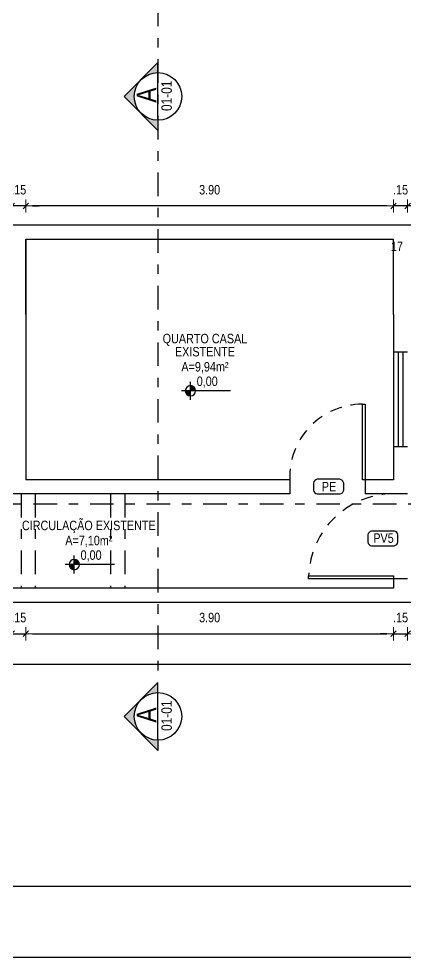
# Model space of a CAD drawing. Extents: x -263 to -176, y -135 to 681.
# Drawn here: x -221.27 to -217.17, y 636.24 to 646.19 of the extents above; entities that cross this region are included whole.
import ezdxf
from ezdxf.enums import TextEntityAlignment as Align

# ---------------------------------------------------------------- set-up
doc = ezdxf.new("R2010")
doc.units = 0
doc.header["$MEASUREMENT"] = 0
doc.header["$PDSIZE"] = -5
doc.linetypes.add('DASHDOT2', pattern=[0.5, 0.25, -0.125, 0, -0.125])
doc.linetypes.add('HIDDEN2', pattern=[0.1875, 0.125, -0.0625])
doc.layers.get('0').update_dxf_attribs({"linetype": 'CONTINUOUS'})
doc.layers.get('Defpoints').update_dxf_attribs({"linetype": 'CONTINUOUS'})
for name, color, linetype in [('AR-ALV', 5, 'CONTINUOUS'), ('COTA', 7, 'CONTINUOUS'), ('DIVERSOS', 1, 'CONTINUOUS'), ('E-txt-g', 3, 'CONTINUOUS'), ('LAYER4', 7, 'CONTINUOUS'), ('LAYER5', 8, 'CONTINUOUS'), ('LAYER7', 4, 'CONTINUOUS')]:
    doc.layers.add(name, color=color, linetype=linetype)
for name, color, linetype, lineweight in [('E-Pen-C', 4, 'CONTINUOUS', 15), ('E-Pen-G', 3, 'CONTINUOUS', 30), ('E-Txt-W', 7, 'CONTINUOUS', 20)]:
    doc.layers.add(name, color=color, linetype=linetype, lineweight=lineweight)
doc.styles.add('F2', font='swissc.ttf')
doc.styles.add('REG60', font='romans.shx', dxfattribs={"width": 0.8, "height": 0.15})
doc.styles.add('REG80', font='romans.shx', dxfattribs={"width": 0.8, "height": 0.2})
doc.dimstyles.new('DIMENSION-1', dxfattribs={"dimtxt": 0.11, "dimasz": 0.07, "dimexe": 1, "dimexo": 0, "dimgap": 0.12, "dimtad": 1, "dimzin": 7, "dimdsep": 46, "dimtxsty": 'F2', "dimblk1": 'TRACO', "dimblk2": 'TRACO', "dimsah": 1, "dimcen": 1, "dimse1": 1, "dimse2": 1, "dimclrd": 256, "dimclre": 256, "dimclrt": 6, "dimadec": 0, "dimazin": 0, "dimtfac": 1, "dimtix": 1, "dimtmove": 2, "dimatfit": 3, "dimldrblk": 'TRACO', "dimfxl": 1, "dimtolj": 1, "dimtzin": 0, "dimarcsym": 0})

# ---------------------------------------------------------------- blocks, each defined once
blk = doc.blocks.new('TRACO')
at = {"layer": 'E-Pen-C'}
for p, q in [((-1, 0), (1, 0)), ((0, 1), (0, -1))]:
    blk.add_line(p, q, dxfattribs=at)
at = {"layer": 'E-Pen-G'}
blk.add_line((-0.42, -0.42), (0.42, 0.42), dxfattribs=at)
blk = doc.blocks.new('*D335')
at = {"color": 4, "lineweight": -2}
for p, q in [((-217.2113, 644.203), (-217.2813, 644.203)), ((-216.8913, 644.203), (-217.1413, 644.203)), ((-216.8213, 644.203), (-216.7513, 644.203))]:
    blk.add_line(p, q, dxfattribs=at)
at = {"layer": 'Defpoints', "color": 0, "linetype": 'Continuous'}
for p in [(-217.1413, 644.203), (-217.1413, 643.8524), (-216.8913, 643.8524)]:
    blk.add_point(p, dxfattribs=at)
at = {"color": 4, "linetype": 'Continuous', "lineweight": -2, "xscale": 0.07, "yscale": 0.07, "zscale": 0.07}
blk.add_blockref('TRACO', (-217.1413, 644.203), dxfattribs=at)
at = {"color": 4, "linetype": 'Continuous', "lineweight": -2, "xscale": 0.07, "yscale": 0.07, "zscale": 0.07, "rotation": 180}
blk.add_blockref('TRACO', (-216.8913, 644.203), dxfattribs=at)
at = {"color": 4, "linetype": 'Continuous', "insert": (-217.0163, 644.3744), "char_height": 0.1, "attachment_point": 5, "style": 'F2'}
blk.add_mtext('\\A1;.25', dxfattribs=at)
blk = doc.blocks.new('*D336')
at = {"color": 4, "lineweight": -2}
for p, q in [((-217.3613, 644.203), (-217.4313, 644.203)), ((-217.1413, 644.203), (-217.2913, 644.203)), ((-217.0713, 644.203), (-217.0013, 644.203))]:
    blk.add_line(p, q, dxfattribs=at)
at = {"layer": 'Defpoints', "color": 0, "linetype": 'Continuous'}
for p in [(-217.2913, 644.203), (-217.2913, 643.8524), (-217.1413, 643.8524)]:
    blk.add_point(p, dxfattribs=at)
at = {"color": 4, "linetype": 'Continuous', "lineweight": -2, "xscale": 0.07, "yscale": 0.07, "zscale": 0.07}
blk.add_blockref('TRACO', (-217.2913, 644.203), dxfattribs=at)
at = {"color": 4, "linetype": 'Continuous', "lineweight": -2, "xscale": 0.07, "yscale": 0.07, "zscale": 0.07, "rotation": 180}
blk.add_blockref('TRACO', (-217.1413, 644.203), dxfattribs=at)
at = {"color": 4, "linetype": 'Continuous', "insert": (-217.2163, 644.3743), "char_height": 0.1, "attachment_point": 5, "style": 'F2'}
blk.add_mtext('\\A1;.15', dxfattribs=at)
blk = doc.blocks.new('*D337')
at = {"color": 4, "lineweight": -2}
blk.add_line((-217.3613, 644.203), (-221.1213, 644.203), dxfattribs=at)
at = {"layer": 'Defpoints', "color": 0, "linetype": 'Continuous'}
for p in [(-221.1913, 644.203), (-221.1913, 643.8524), (-217.2913, 643.8524)]:
    blk.add_point(p, dxfattribs=at)
at = {"color": 4, "linetype": 'Continuous', "lineweight": -2, "xscale": 0.07, "yscale": 0.07, "zscale": 0.07, "rotation": 180}
blk.add_blockref('TRACO', (-221.1913, 644.203), dxfattribs=at)
at = {"color": 4, "linetype": 'Continuous', "lineweight": -2, "xscale": 0.07, "yscale": 0.07, "zscale": 0.07}
blk.add_blockref('TRACO', (-217.2913, 644.203), dxfattribs=at)
at = {"color": 4, "linetype": 'Continuous', "insert": (-219.2413, 644.3743), "char_height": 0.1, "attachment_point": 5, "style": 'F2'}
blk.add_mtext('\\A1;3.90', dxfattribs=at)
blk = doc.blocks.new('*D338')
at = {"color": 4, "lineweight": -2}
for p, q in [((-221.4113, 644.203), (-221.4813, 644.203)), ((-221.1913, 644.203), (-221.3413, 644.203)), ((-221.1213, 644.203), (-221.0513, 644.203))]:
    blk.add_line(p, q, dxfattribs=at)
at = {"layer": 'Defpoints', "color": 0, "linetype": 'Continuous'}
for p in [(-221.3413, 644.203), (-221.3413, 643.8524), (-221.1913, 643.8524)]:
    blk.add_point(p, dxfattribs=at)
at = {"color": 4, "linetype": 'Continuous', "lineweight": -2, "xscale": 0.07, "yscale": 0.07, "zscale": 0.07}
blk.add_blockref('TRACO', (-221.3413, 644.203), dxfattribs=at)
at = {"color": 4, "linetype": 'Continuous', "lineweight": -2, "xscale": 0.07, "yscale": 0.07, "zscale": 0.07, "rotation": 180}
blk.add_blockref('TRACO', (-221.1913, 644.203), dxfattribs=at)
at = {"color": 4, "linetype": 'Continuous', "insert": (-221.2663, 644.3743), "char_height": 0.1, "attachment_point": 5, "style": 'F2'}
blk.add_mtext('\\A1;.15', dxfattribs=at)
blk = doc.blocks.new('*D296')
at = {"color": 4, "lineweight": -2}
for p, q in [((-221.4113, 639.6702), (-221.4813, 639.6702)), ((-221.3413, 639.6702), (-221.1913, 639.6702)), ((-221.1213, 639.6702), (-221.0513, 639.6702))]:
    blk.add_line(p, q, dxfattribs=at)
at = {"layer": 'Defpoints', "color": 0, "linetype": 'Continuous'}
for p in [(-221.1913, 641.3024), (-221.3413, 641.1524), (-221.1913, 639.6702)]:
    blk.add_point(p, dxfattribs=at)
at = {"color": 4, "linetype": 'Continuous', "lineweight": -2, "xscale": 0.07, "yscale": 0.07, "zscale": 0.07}
blk.add_blockref('TRACO', (-221.3413, 639.6702), dxfattribs=at)
at = {"color": 4, "linetype": 'Continuous', "lineweight": -2, "xscale": 0.07, "yscale": 0.07, "zscale": 0.07, "rotation": 180}
blk.add_blockref('TRACO', (-221.1913, 639.6702), dxfattribs=at)
at = {"color": 4, "linetype": 'Continuous', "insert": (-221.2663, 639.8415), "char_height": 0.1, "attachment_point": 5, "style": 'F2'}
blk.add_mtext('\\A1;.15', dxfattribs=at)
blk = doc.blocks.new('*D297')
at = {"color": 4, "lineweight": -2}
blk.add_line((-221.1213, 639.6702), (-217.3613, 639.6702), dxfattribs=at)
at = {"layer": 'Defpoints', "color": 0, "linetype": 'Continuous'}
for p in [(-221.1913, 641.3024), (-217.2913, 640.1524), (-217.2913, 639.6702)]:
    blk.add_point(p, dxfattribs=at)
at = {"color": 4, "linetype": 'Continuous', "lineweight": -2, "xscale": 0.07, "yscale": 0.07, "zscale": 0.07, "rotation": 180}
blk.add_blockref('TRACO', (-221.1913, 639.6702), dxfattribs=at)
at = {"color": 4, "linetype": 'Continuous', "lineweight": -2, "xscale": 0.07, "yscale": 0.07, "zscale": 0.07}
blk.add_blockref('TRACO', (-217.2913, 639.6702), dxfattribs=at)
at = {"color": 4, "linetype": 'Continuous', "insert": (-219.2413, 639.8415), "char_height": 0.1, "attachment_point": 5, "style": 'F2'}
blk.add_mtext('\\A1;3.90', dxfattribs=at)
blk = doc.blocks.new('*D298')
at = {"color": 4, "lineweight": -2}
for p, q in [((-217.3613, 639.6702), (-217.4313, 639.6702)), ((-217.2913, 639.6702), (-217.1413, 639.6702)), ((-217.0713, 639.6702), (-217.0013, 639.6702))]:
    blk.add_line(p, q, dxfattribs=at)
at = {"layer": 'Defpoints', "color": 0, "linetype": 'Continuous'}
for p in [(-217.2913, 640.1524), (-217.1413, 640.1524), (-217.1413, 639.6702)]:
    blk.add_point(p, dxfattribs=at)
at = {"color": 4, "linetype": 'Continuous', "lineweight": -2, "xscale": 0.07, "yscale": 0.07, "zscale": 0.07}
blk.add_blockref('TRACO', (-217.2913, 639.6702), dxfattribs=at)
at = {"color": 4, "linetype": 'Continuous', "lineweight": -2, "xscale": 0.07, "yscale": 0.07, "zscale": 0.07, "rotation": 180}
blk.add_blockref('TRACO', (-217.1413, 639.6702), dxfattribs=at)
at = {"color": 4, "linetype": 'Continuous', "insert": (-217.2163, 639.8415), "char_height": 0.1, "attachment_point": 5, "style": 'F2'}
blk.add_mtext('\\A1;.15', dxfattribs=at)
blk = doc.blocks.new('*D299')
at = {"color": 4, "lineweight": -2}
blk.add_line((-217.0713, 639.6702), (-213.3613, 639.6702), dxfattribs=at)
at = {"layer": 'Defpoints', "color": 0, "linetype": 'Continuous'}
for p in [(-213.2913, 642.4524), (-217.1413, 640.1524), (-213.2913, 639.6702)]:
    blk.add_point(p, dxfattribs=at)
at = {"color": 4, "linetype": 'Continuous', "lineweight": -2, "xscale": 0.07, "yscale": 0.07, "zscale": 0.07, "rotation": 180}
blk.add_blockref('TRACO', (-217.1413, 639.6702), dxfattribs=at)
at = {"color": 4, "linetype": 'Continuous', "lineweight": -2, "xscale": 0.07, "yscale": 0.07, "zscale": 0.07}
blk.add_blockref('TRACO', (-213.2913, 639.6702), dxfattribs=at)
at = {"color": 4, "linetype": 'Continuous', "insert": (-215.2163, 639.8415), "char_height": 0.1, "attachment_point": 5, "style": 'F2'}
blk.add_mtext('\\A1;3.85', dxfattribs=at)
blk = doc.blocks.new('TXT-AMB75')
at = {"layer": 'E-txt-g', "style": 'REG80', "width": 0.8, "flags": 8}
blk.add_attdef('TXT', text='', height=0.2, dxfattribs=at).set_placement((0.005, 0.296), align=Align.CENTER)
at = {"layer": 'E-Txt-W', "style": 'REG60', "width": 0.8, "flags": 8}
blk.add_attdef('TXT', text='', height=0.15, dxfattribs=at).set_placement((0.005, 0.027), align=Align.CENTER)
blk = doc.blocks.new('NIVEL')
at = {"layer": 'DIVERSOS'}
h = blk.add_hatch(color=7, dxfattribs=at)
h.paths.add_polyline_path([(0, 0.137, 0.414214), (-0.137, 0), (0, 0)])
h.paths.add_polyline_path([(0, 0), (0, -0.137, 0.414214), (0.137, 0)])
at = {"layer": 'DIVERSOS', "color": 7}
for p, q in [((1.067, 0), (-0.242, 0)), ((0, 0.242), (0, -0.242))]:
    blk.add_line(p, q, dxfattribs=at)
blk.add_circle((0, 0), 0.137, dxfattribs=at)
blk = doc.blocks.new('A$C52F82244')
at = {"layer": 'LAYER5'}
blk.add_hatch(color=2, dxfattribs=at).paths.add_polyline_path([(0.5, 0.85), (0, 0.35), (0.15, 0.35, -1), (0.85, 0.35), (1, 0.35)])
at = {"layer": 'LAYER4', "color": 2}
blk.add_line((0.15, 0.35), (0.85, 0.35), dxfattribs=at)
at = {"layer": 'LAYER7', "color": 2}
for p, q in [((0.5, 0.85), (0, 0.35)), ((0.5, 0.85), (1, 0.35)), ((0.15, 0.35), (0, 0.35)), ((0.85, 0.35), (1, 0.35))]:
    blk.add_line(p, q, dxfattribs=at)
blk.add_circle((0.5, 0.35), 0.35, dxfattribs=at)
blk = doc.blocks.new('*D352')
at = {"color": 4, "lineweight": -2}
blk.add_line((-246.0713, 639.3496), (-213.2113, 639.3496), dxfattribs=at)
at = {"layer": 'Defpoints', "color": 0, "linetype": 'Continuous'}
for p in [(-246.1413, 640.0024), (-213.1413, 640.0024), (-213.1413, 639.3496)]:
    blk.add_point(p, dxfattribs=at)
at = {"color": 4, "linetype": 'Continuous', "lineweight": -2, "xscale": 0.07, "yscale": 0.07, "zscale": 0.07, "rotation": 180}
blk.add_blockref('TRACO', (-246.1413, 639.3496), dxfattribs=at)
at = {"color": 4, "linetype": 'Continuous', "lineweight": -2, "xscale": 0.07, "yscale": 0.07, "zscale": 0.07}
blk.add_blockref('TRACO', (-213.1413, 639.3496), dxfattribs=at)
at = {"color": 4, "linetype": 'Continuous', "insert": (-229.6413, 639.5208), "char_height": 0.1, "attachment_point": 5, "style": 'F2'}
blk.add_mtext('\\A1;33.00', dxfattribs=at)

msp = doc.modelspace()

# ---------------------------------------------------------------- linework, layer by layer
at = {"color": 5, "linetype": 'Continuous'}
for p, q in [((-246.1413, 644.0024), (-213.1413, 644.0024)), ((-221.1913, 643.8524), (-217.2913, 643.8524)), ((-221.1913, 643.0524), (-221.1913, 643.8524)), ((-221.1913, 643.8524), (-221.1913, 641.3024)), ((-217.2913, 643.0524), (-217.2913, 643.8524)), ((-221.1913, 643.0524), (-221.1913, 642.4524)), ((-217.2913, 643.0524), (-217.2913, 642.6524)), ((-217.1413, 642.6524), (-217.2913, 642.6524)), ((-217.2913, 641.6524), (-217.2913, 641.3024)), ((-217.1413, 641.6524), (-217.2913, 641.6524)), ((-218.3913, 641.3024), (-221.1913, 641.3024)), ((-218.3913, 641.3024), (-218.3913, 641.1524)), ((-217.5913, 641.3024), (-217.5913, 641.1524)), ((-217.2913, 641.3024), (-217.5913, 641.3024)), ((-218.3913, 641.1524), (-221.3413, 641.1524)), ((-217.2913, 641.1524), (-217.5913, 641.1524)), ((-217.1413, 641.1524), (-217.2913, 641.1524)), ((-217.1413, 640.2524), (-217.2913, 640.2524)), ((-217.2913, 640.2524), (-217.2913, 640.1524)), ((-217.2913, 640.1524), (-226.6413, 640.1524)), ((-213.1413, 640.0024), (-246.1413, 640.0024))]:
    msp.add_line(p, q, dxfattribs=at)
at = {"color": 8, "linetype": 'Continuous'}
msp.add_line((-217.2913, 642.6524), (-217.2913, 641.6524), dxfattribs=at)
at = {"color": 7, "linetype": 'Continuous'}
for p, q in [((-217.2413, 642.6524), (-217.2413, 641.6524)), ((-217.1913, 642.6524), (-217.1913, 641.6524))]:
    msp.add_line(p, q, dxfattribs=at)
at = {"color": 8, "linetype": 'DASHDOT2'}
for p, q in [((-221.2413, 641.1524), (-221.2413, 640.1524)), ((-221.0913, 641.1524), (-221.0913, 640.1524)), ((-220.2913, 641.1524), (-220.2913, 640.1524)), ((-220.1413, 641.1524), (-220.1413, 640.1524))]:
    msp.add_line(p, q, dxfattribs=at)
at = {"color": 2, "linetype": 'DASHDOT2'}
msp.add_line((-210.0595, 641.0425), (-247.4084, 641.0425), dxfattribs=at)
at = {"color": 2}
msp.add_lwpolyline([(-263.4378, 636.2429), (-194.3578, 636.2429), (-194.3578, 680.7929), (-263.4378, 680.7929)], close=True, dxfattribs=at)
at = {"color": 5, "linetype": 'Continuous'}
msp.add_lwpolyline([(-261.5628, 680.0429), (-195.1078, 680.0429), (-195.1078, 636.9929), (-261.5628, 636.9929)], close=True, dxfattribs=at)
at = {"color": 7, "linetype": 'Continuous'}
for points in [[(-217.5913, 641.3024), (-217.6213, 641.3024), (-217.6213, 642.1024), (-217.5913, 642.1024)], [(-217.2913, 640.2524), (-218.1913, 640.2524), (-218.1913, 640.2824), (-217.2913, 640.2824)]]:
    msp.add_lwpolyline(points, close=True, dxfattribs=at)
at = {"color": 8, "linetype": 'HIDDEN2'}
for centre, radius, end in [((-217.6213, 641.3318), 0.7706, 182.18938), ((-217.2913, 640.2519), 0.9005, 178.05796)]:
    msp.add_arc(centre, radius, 90, end, dxfattribs=at)
at = {"layer": 'AR-ALV', "color": 2, "linetype": 'DASHDOT2'}
msp.add_line((-219.7895, 660.1575), (-219.7895, 639.2003), dxfattribs=at)
at = {"layer": 'COTA', "color": 4, "linetype": 'Continuous'}
for points in [[(-217.8191, 641.267, 0.331371), (-217.8591, 641.307), (-218.0993, 641.3068, 0.332506), (-218.1393, 641.267), (-218.1393, 641.1913, 0.330378), (-218.0993, 641.1511), (-217.8591, 641.1513, 0.331371), (-217.8191, 641.1913)], [(-217.2439, 640.7182, 0.331371), (-217.2839, 640.7582), (-217.5241, 640.7579, 0.332506), (-217.5641, 640.7182), (-217.5641, 640.6425, 0.330378), (-217.5241, 640.6023), (-217.2839, 640.6025, 0.331371), (-217.2439, 640.6425)]]:
    msp.add_lwpolyline(points, format="xyb", close=True, dxfattribs=at)

# ---------------------------------------------------------------- block references
ref = msp.add_blockref('TXT-AMB75', (-219.2951, 642.5319), dxfattribs=dict(xscale=0.7290000000000001, yscale=0.7290000000000001, zscale=0.7290000000000001))
ref.add_attrib('TXT', 'QUARTO CASAL', dxfattribs={"layer": 'E-txt-g', "color": 2, "height": 0.1, "style": 'F2'}).set_placement((-219.2911, 642.748), align=Align.CENTER)
ref = msp.add_blockref('TXT-AMB75', (-219.2951, 642.3927), dxfattribs=dict(xscale=0.7290000000000001, yscale=0.7290000000000001, zscale=0.7290000000000001))
ref.add_attrib('TXT', 'EXISTENTE', dxfattribs={"layer": 'E-txt-g', "color": 2, "height": 0.1, "style": 'F2'}).set_placement((-219.2911, 642.6088), align=Align.CENTER)
ref.add_attrib('TXT', 'A=9,94m²', dxfattribs={"layer": 'E-Txt-W', "height": 0.1, "style": 'F2'}).set_placement((-219.2911, 642.4494), align=Align.CENTER)
ref = msp.add_blockref('TXT-AMB75', (-220.5268, 640.5518), dxfattribs=dict(xscale=0.7290000000000001, yscale=0.7290000000000001, zscale=0.7290000000000001))
ref.add_attrib('TXT', 'CIRCULAÇÃO EXISTENTE', dxfattribs={"layer": 'E-txt-g', "color": 2, "height": 0.1, "style": 'F2'}).set_placement((-220.5228, 640.7679), align=Align.CENTER)
ref.add_attrib('TXT', 'A=7,10m²', dxfattribs={"layer": 'E-Txt-W', "height": 0.1, "style": 'F2'}).set_placement((-220.5228, 640.6084), align=Align.CENTER)
at = {"layer": 'LAYER4', "color": 2, "xscale": 0.7200000000000001, "yscale": 0.7200000000000001, "zscale": 0.7200000000000001, "rotation": 90}
for p in [(-219.5375, 645.0035), (-219.5375, 638.4349)]:
    msp.add_blockref('A$C52F82244', p, dxfattribs=at)
at = {"layer": 'LAYER7', "color": 7, "linetype": 'Continuous', "xscale": -0.3985866620477118, "yscale": 0.3985866620477118, "zscale": 0.3985866620477118, "rotation": 180}
for p in [(-219.445, 642.2447), (-220.6767, 640.4037)]:
    msp.add_blockref('NIVEL', p, dxfattribs=at)

# ---------------------------------------------------------------- texts
at = {"color": 7, "style": 'F2'}
for s, height, p in [('A', 0.2101, (-219.807, 645.2969)), ('01-01', 0.11, (-219.6427, 645.209)), ('A', 0.2101, (-219.807, 638.7283)), ('01-01', 0.11, (-219.6427, 638.6404))]:
    msp.add_text(s, height=height, rotation=90, dxfattribs=at).set_placement(p)
at = {"color": 4, "linetype": 'Continuous', "style": 'F2'}
for s, p in [('17', (-217.3179, 643.824, 1.712)), ('PE', (-218.0514, 641.2791, 1.712)), ('PV5', (-217.5054, 640.7338, 1.712))]:
    msp.add_text(s, height=0.1, dxfattribs=at).set_placement(p, align=Align.TOP_LEFT)
at = {"color": 7, "linetype": 'Continuous', "style": 'F2'}
for p in [(-219.3784, 642.3951), (-220.6101, 640.5541)]:
    msp.add_text('0,00', height=0.1, dxfattribs=at).set_placement(p, align=Align.TOP_LEFT)

# ---------------------------------------------------------------- dimensions: what is measured, and where the dimension line sits
at = {"color": 8, "linetype": 'Continuous'}
for base, p1, p2, picture, middle in [((-221.3413, 644.203), (-221.1913, 643.8524), (-221.3413, 643.8524), '*D338', (-221.2663, 644.3743)), ((-221.1913, 644.203), (-217.2913, 643.8524), (-221.1913, 643.8524), '*D337', (-219.2413, 644.3743)), ((-217.2913, 644.203), (-217.1413, 643.8524), (-217.2913, 643.8524), '*D336', (-217.2163, 644.3743)), ((-217.1413, 644.203), (-216.8913, 643.8524), (-217.1413, 643.8524), '*D335', (-217.0163, 644.3744)), ((-213.2913, 639.6702), (-217.1413, 640.1524), (-213.2913, 642.4524), '*D299', (-215.2163, 639.8415)), ((-221.1913, 639.6702), (-221.3413, 641.1524), (-221.1913, 641.3024), '*D296', (-221.2663, 639.8415)), ((-217.2913, 639.6702), (-221.1913, 641.3024), (-217.2913, 640.1524), '*D297', (-219.2413, 639.8415)), ((-217.1413, 639.6702), (-217.2913, 640.1524), (-217.1413, 640.1524), '*D298', (-217.2163, 639.8415)), ((-213.1413, 639.3496), (-246.1413, 640.0024), (-213.1413, 640.0024), '*D352', (-229.6413, 639.5208))]:
    dim = msp.add_linear_dim(base=base, p1=p1, p2=p2, dimstyle='DIMENSION-1', override={"dimtxt": 0.1, "dimclrd": 4, "dimclrt": 4, "dimadec": 8, "dimfxl": 0.5, "dimfxlon": 1}, dxfattribs=at)
    dim.commit()
    dim.dimension.update_dxf_attribs({"geometry": picture, "text_midpoint": middle})

doc.saveas('drawing.dxf')
